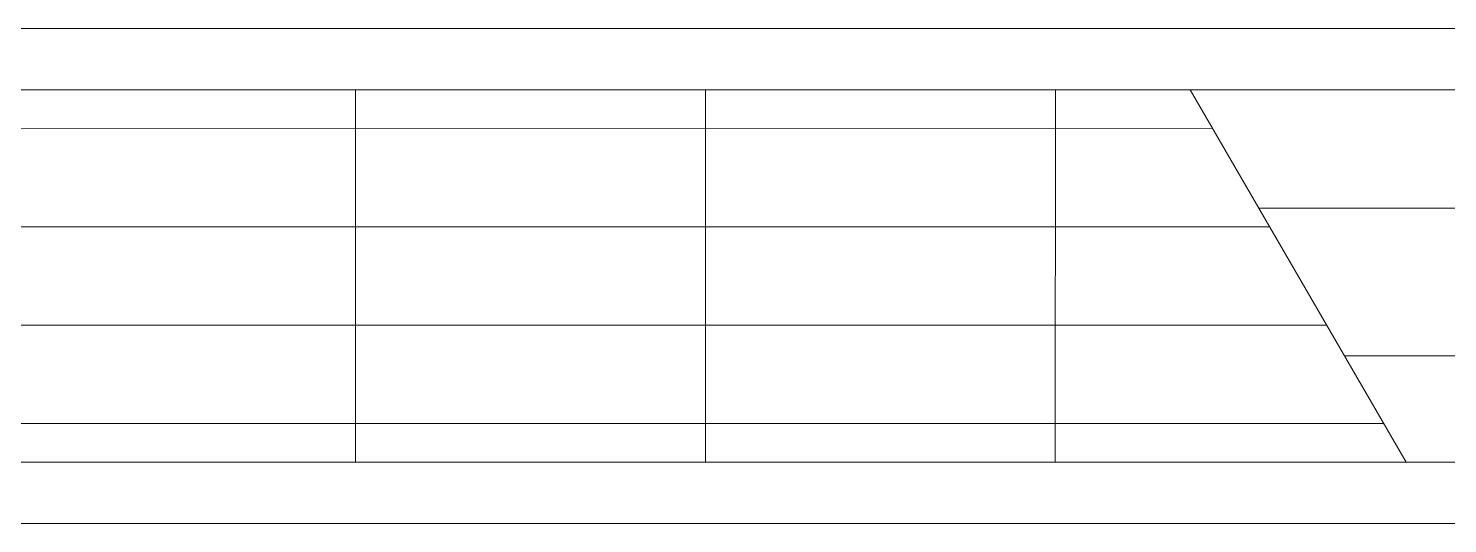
# Model space of a CAD drawing. Extents: x -1457 to 23780, y -2071 to 4205.
# Drawn here: x 2416.8 to 2474.1, y 367 to 387 of the extents above; entities that cross this region are included whole.
import ezdxf

# ---------------------------------------------------------------- set-up
doc = ezdxf.new("R2010")
doc.units = 0
doc.header["$MEASUREMENT"] = 0
doc.layers.get('0').update_dxf_attribs({"color": 9, "lineweight": 9})
doc.layers.add('T-KONVEKTOR', color=220, linetype='Continuous', lineweight=9)

# ---------------------------------------------------------------- blocks, each defined once
blk = doc.blocks.new('A$C4B7F52E3')
for p, q in [((250.001, 89.476), (-0.004, 89.467)), ((250, 89.475), (0, 89.476)), ((0, 69.468), (250, 69.467))]:
    blk.add_line(p, q)
at = {"color": 252, "linetype": 'Continuous'}
for p, q in [((157.8, 71.946), (157.798, 86.984)), ((171.92, 71.945), (171.918, 86.983)), ((186.039, 71.944), (186.037, 86.981))]:
    blk.add_line(p, q, dxfattribs=at)
at = {"color": 252}
for p, q in [((191.479, 71.953), (200.194, 86.989)), ((199.293, 85.436), (2.485, 85.425)), ((242.208, 82.689), (197.704, 82.693)), ((196.989, 81.459), (2.485, 81.448)), ((194.684, 77.483), (2.486, 77.471)), ((227.096, 76.725), (194.247, 76.728)), ((192.379, 73.506), (2.486, 73.495))]:
    blk.add_line(p, q, dxfattribs=at)
blk.add_lwpolyline([(247.514, 86.989), (247.515, 71.952), (2.486, 71.953), (2.485, 86.99)], close=True)

msp = doc.modelspace()

# ---------------------------------------------------------------- block references
at = {"layer": 'T-KONVEKTOR', "xscale": -1, "rotation": 180}
msp.add_blockref('A$C4B7F52E3', (2272.25, 456.476), dxfattribs=at)

doc.saveas('drawing.dxf')
